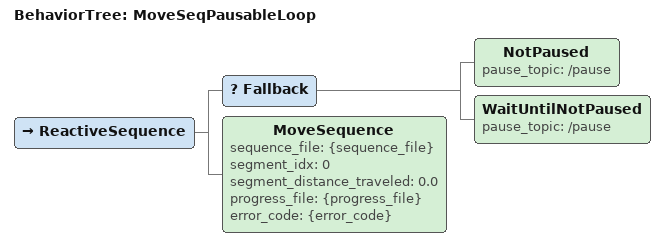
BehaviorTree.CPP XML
<root BTCPP_format="4" main_tree_to_execute="MoveSeqPausableLoop">
  <BehaviorTree ID="MoveSeqPausableLoop">
    <ReactiveSequence>
      <!-- Check pause state - if paused, WaitUntilNotPaused keeps tree RUNNING -->
      <Fallback>
        <NotPaused pause_topic="/pause"/>
        <WaitUntilNotPaused pause_topic="/pause"/>
      </Fallback>

      <!-- Execute the move sequence -->
      <MoveSequence
        sequence_file="{sequence_file}"
        segment_idx="0"
        segment_distance_traveled="0.0"
        progress_file="{progress_file}"
        error_code="{error_code}"/>
    </ReactiveSequence>
  </BehaviorTree>
</root>
